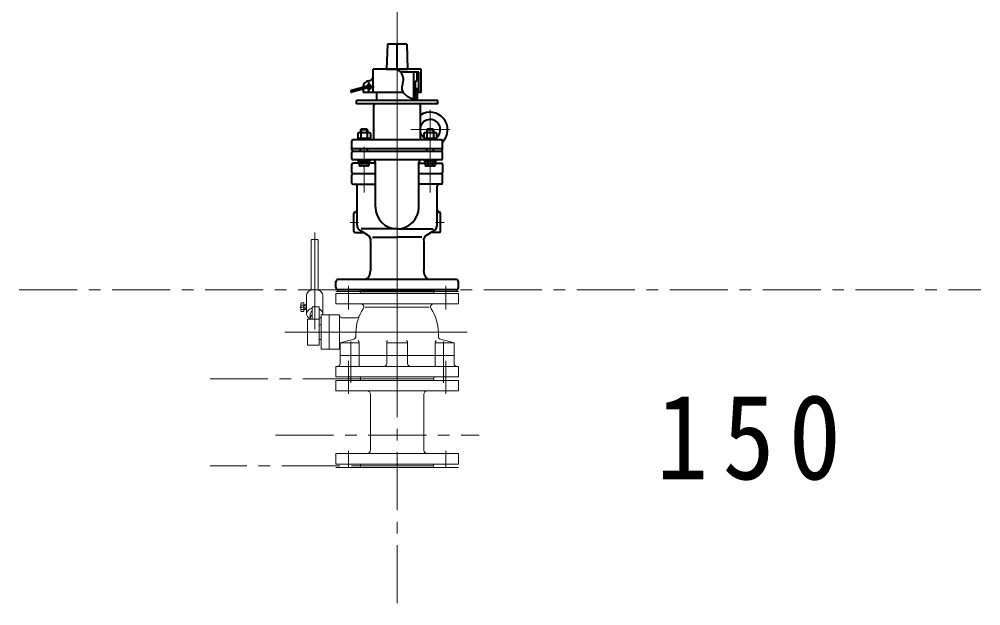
# Model space of a CAD drawing. Units: millimetres at full size, sheet at 1:20; details may follow other scales. Extents: x -5817 to 7940, y -3160 to 3160.
# Drawn here: x 6232 to 7887, y -228 to 782 of the extents above; entities that cross this region are included whole.
import ezdxf

# ---------------------------------------------------------------- set-up
doc = ezdxf.new("R2010")
doc.units = ezdxf.units.MM
doc.header["$LTSCALE"] = 20
doc.linetypes.add('CHAIN1', pattern=[8, 5, -1, 1, -1])
for name, color, linetype, lineweight in [('0-7_TEMP01', 3, 'Continuous', 18), ('0-B_消火栓', 2, 'Continuous', 40), ('1-3_補修弁', 7, 'Continuous', 9), ('1-B_1B', 7, 'Continuous', 9)]:
    doc.layers.add(name, color=color, linetype=linetype, lineweight=lineweight)
doc.styles.add('ＭＳ ゴシック', font='')
doc.styles.get('ＭＳ ゴシック').set_extended_font_data('MS Gothic')

msp = doc.modelspace()

# ---------------------------------------------------------------- linework, layer by layer
at = {"layer": '0-7_TEMP01', "color": 4, "linetype": 'CHAIN1', "lineweight": 9}
for p, q in [((6882.38, 2596.26), (6882.38, -1726.85)), ((6231.72, 315.74), (7887.21, 315.74)), ((6819.88, 162.74), (6560.61, 162.74)), ((6672.69, 65.42), (7023.62, 65.42)), ((6943.84, 12.74), (6560.61, 12.74))]:
    msp.add_line(p, q, dxfattribs=at)
at = {"layer": '0-7_TEMP01'}
for p, q in [((6882.38, 312.74), (6882.38, 738.74)), ((6939.23, 625.92), (6939.23, 483.41)), ((6972.95, 591.79), (6905.81, 591.79)), ((6825.38, 562.25), (6825.38, 483.41)), ((6801.69, 432.05), (6816.06, 432.05)), ((6963.08, 432.05), (6948.7, 432.05)), ((6740.38, 247.3), (6740.38, 414.49)), ((6798.38, 281.74), (6798.38, 322.74)), ((6882.38, 326.63), (6882.38, 142.58)), ((6966.38, 322.74), (6966.38, 281.74)), ((6776.88, 312.74), (6987.88, 312.74)), ((6715.02, 285.88), (6726.38, 285.88)), ((7002.88, 242.74), (6688.99, 242.74)), ((6802.38, 155.74), (6802.38, 227.05)), ((6962.38, 155.74), (6962.38, 227.05)), ((6798.38, 155.74), (6798.38, 193.74)), ((6966.38, 155.74), (6966.38, 193.74)), ((6798.38, 164.74), (6798.38, 136.74)), ((6966.38, 164.74), (6966.38, 136.74)), ((6798.38, 10.74), (6798.38, 38.74)), ((6966.38, 10.74), (6966.38, 38.74))]:
    msp.add_line(p, q, dxfattribs=at)
at = {"layer": '0-B_消火栓'}
for p, q in [((6865.63, 738.74), (6864.31, 695.65)), ((6899.13, 738.74), (6865.63, 738.74)), ((6882.38, 695.74), (6882.38, 738.74)), ((6899.13, 738.74), (6900.46, 695.65)), ((6899.13, 738.74), (6900.46, 695.65)), ((6923.88, 695.65), (6840.88, 695.65)), ((6840.88, 655.65), (6840.88, 695.65)), ((6864.31, 695.74), (6900.46, 695.74)), ((6923.88, 655.65), (6923.88, 695.65)), ((6919.88, 690.65), (6888.34, 690.65)), ((6910.88, 644.68), (6910.88, 690.65)), ((6916.43, 690.65), (6916.63, 690.45)), ((6916.63, 675.35), (6916.63, 690.45)), ((6919.88, 655.65), (6919.88, 690.65)), ((6835.51, 666.09), (6802.01, 657.11)), ((6831.08, 666.46), (6803.81, 659.15)), ((6831.86, 663.56), (6804.58, 656.25)), ((6823.88, 665.65), (6823.88, 664.53)), ((6842.71, 665.65), (6825.11, 665.65)), ((6833.88, 657.79), (6833.88, 673.51)), ((6914.13, 644.26), (6914.13, 675.15)), ((6916.43, 675.15), (6914.13, 675.15)), ((6916.63, 675.35), (6916.43, 675.15)), ((6823.88, 661.42), (6823.88, 655.65)), ((6893.03, 655.65), (6823.88, 655.65)), ((6847.13, 642.15), (6847.13, 655.65)), ((6917.63, 662.15), (6914.13, 662.15)), ((6917.63, 642.15), (6917.63, 662.15)), ((6917.63, 642.15), (6917.63, 655.65)), ((6923.88, 655.65), (6917.63, 655.65)), ((6952.38, 642.15), (6812.38, 642.15)), ((6812.38, 636.15), (6812.38, 642.15)), ((6952.38, 636.15), (6812.38, 636.15)), ((6842.38, 576.96), (6842.38, 634.15)), ((6922.38, 576.96), (6922.38, 634.16)), ((6952.38, 636.15), (6952.38, 642.15)), ((6814.43, 585.66), (6814.43, 577.26)), ((6833.6, 586.46), (6817.17, 586.46)), ((6819.38, 591.46), (6819.38, 586.46)), ((6819.91, 585.66), (6819.91, 577.26)), ((6820.38, 592.46), (6820.38, 586.46)), ((6830.38, 592.46), (6820.38, 592.46)), ((6830.38, 592.46), (6830.38, 586.46)), ((6831.38, 591.46), (6830.38, 592.46)), ((6830.86, 585.66), (6830.86, 577.26)), ((6831.38, 591.46), (6831.38, 586.46)), ((6836.33, 585.66), (6836.33, 577.26)), ((6928.27, 585.66), (6928.27, 577.26)), ((6947.44, 586.46), (6931.01, 586.46)), ((6933.22, 591.46), (6933.22, 586.46)), ((6933.75, 585.66), (6933.75, 577.26)), ((6934.22, 592.46), (6934.22, 586.46)), ((6944.22, 592.46), (6934.22, 592.46)), ((6944.22, 592.46), (6944.22, 586.46)), ((6945.22, 591.46), (6944.22, 592.46)), ((6944.7, 585.66), (6944.7, 577.26)), ((6945.22, 591.46), (6945.22, 586.46)), ((6950.17, 585.66), (6950.17, 577.26)), ((6804.38, 556.96), (6804.38, 571.96)), ((6958.23, 573.96), (6806.38, 573.96)), ((6835.88, 576.46), (6814.88, 576.46)), ((6814.88, 576.46), (6814.88, 573.96)), ((6835.88, 576.46), (6835.88, 573.96)), ((6949.72, 576.46), (6928.72, 576.46)), ((6928.72, 576.46), (6928.72, 573.96)), ((6949.72, 576.46), (6949.72, 573.96)), ((6960.23, 556.96), (6960.23, 571.96)), ((6804.38, 541.96), (6804.38, 552.96)), ((6958.23, 558.96), (6806.38, 558.96)), ((6806.38, 554.96), (6958.23, 554.96)), ((6819.38, 554.96), (6819.38, 558.96)), ((6831.38, 554.96), (6831.38, 558.96)), ((6933.22, 554.96), (6933.22, 558.96)), ((6945.22, 554.96), (6945.22, 558.96)), ((6960.23, 541.96), (6960.23, 552.96)), ((6804.38, 517.79), (6804.38, 531.79)), ((6958.23, 539.96), (6806.38, 539.96)), ((6844.88, 533.79), (6806.38, 533.79)), ((6814.88, 539.96), (6814.88, 537.46)), ((6835.88, 537.46), (6814.88, 537.46)), ((6816.88, 537.46), (6816.88, 530.26)), ((6821.13, 537.46), (6821.13, 530.26)), ((6829.63, 537.46), (6829.63, 530.26)), ((6833.88, 537.46), (6833.88, 530.26)), ((6835.88, 539.96), (6835.88, 537.46)), ((6844.88, 458.06), (6844.88, 534.96)), ((6919.88, 458.23), (6919.88, 534.96)), ((6919.88, 533.79), (6958.23, 533.79)), ((6928.72, 539.96), (6928.72, 537.46)), ((6949.72, 537.46), (6928.72, 537.46)), ((6930.72, 537.46), (6930.72, 530.26)), ((6934.97, 537.46), (6934.97, 530.26)), ((6943.47, 537.46), (6943.47, 530.26)), ((6947.72, 537.46), (6947.72, 530.26)), ((6949.72, 539.96), (6949.72, 537.46)), ((6960.23, 531.79), (6960.23, 517.79)), ((6804.54, 499.79), (6804.54, 513.79)), ((6844.88, 515.79), (6806.38, 515.79)), ((6831.76, 529.46), (6819.01, 529.46)), ((6958.23, 515.79), (6919.88, 515.79)), ((6945.6, 529.46), (6932.85, 529.46)), ((6960.23, 499.79), (6960.23, 513.79)), ((6806.54, 497.79), (6844.88, 497.79)), ((6958.23, 497.79), (6919.88, 497.79)), ((6813.38, 427.37), (6813.38, 494.79)), ((6951.38, 427.37), (6951.38, 494.79)), ((6807.88, 416.55), (6807.88, 447.55)), ((6955.38, 449.55), (6954.88, 449.55)), ((6956.88, 416.55), (6956.88, 447.55)), ((6809.88, 414.55), (6823.02, 414.55)), ((6821.32, 416.15), (6819.12, 417.42)), ((6882.38, 420.73), (6820.45, 420.73)), ((6831.92, 410.02), (6821.32, 416.15)), ((6882.38, 420.73), (6944.32, 420.73)), ((6932.84, 410.02), (6943.45, 416.15)), ((6954.88, 414.55), (6941.75, 414.55)), ((6943.45, 416.15), (6945.65, 417.42)), ((6836.7, 399.23), (6836.7, 348.93)), ((6839.67, 406.37), (6882.38, 406.37)), ((6925.09, 406.37), (6882.38, 406.37)), ((6928.07, 399.23), (6928.07, 348.93)), ((6835.1, 341.61), (6836.7, 348.93)), ((6929.67, 341.61), (6928.07, 348.93)), ((6983.88, 333.74), (6780.87, 333.74)), ((6776.88, 319.74), (6776.88, 329.95)), ((6983.88, 315.74), (6780.88, 315.74)), ((6987.88, 319.74), (6987.88, 329.74)), ((6944.88, 312.74), (6819.88, 312.74))]:
    msp.add_line(p, q, dxfattribs=at)
for points in [[(6831.38, 591.46), (6819.38, 591.46), (6820.38, 592.46)], [(6945.22, 591.46), (6933.22, 591.46), (6934.22, 592.46)]]:
    msp.add_lwpolyline(points, dxfattribs=at)
for centre, radius, start, end in [((6870.17, 675.06), 23.95, 37.40602, 59.32744), ((6832.88, 683.63), 8, 273.185, 0), ((6873.63, 677.32), 19.82, 11.82989, 38.28191), ((6874.05, 678.77), 19.16, 340.48938, 7.85099), ((6833.88, 665.65), 10, 93.185, 180), ((6833.88, 665.65), 4, 217.024, 172.976), ((6831.47, 665.01), 1.5, 285, 105), ((6923.9, 661.1), 33.73, 160.48927, 176.02855), ((6904.32, 664.03), 14.07, 182.40834, 219.66809), ((6804.19, 657.7), 1.5, 105, 285), ((6914.73, 671.88), 27.11, 218.39583, 237.7464), ((6916.54, 674.02), 29.89, 237.00635, 254.54625), ((6844.38, 634.15), 2, 90, 180), ((6916.64, 675.29), 31.14, 254.99564, 271.83385), ((6920.38, 634.15), 2, 0, 90), ((6939.23, 591.79), 30, 314.427, 124.152), ((6939.23, 591.79), 17.5, 308.734, 164.233), ((6817.17, 581.38), 5.08, 57.419, 122.581), ((6825.38, 567.33), 19.14, 73.374, 106.626), ((6833.6, 581.38), 5.08, 57.419, 122.581), ((6939.23, 591.79), 17.5, 195.767, 231.265), ((6931.01, 581.38), 5.08, 57.419, 122.581), ((6939.22, 567.33), 19.14, 73.374, 106.626), ((6947.44, 581.38), 5.08, 57.419, 122.581), ((6806.38, 571.96), 2, 90, 180), ((6817.17, 581.54), 5.08, 237.419, 302.581), ((6825.38, 595.6), 19.14, 253.374, 286.626), ((6833.6, 581.54), 5.08, 237.419, 302.581), ((6839.38, 576.96), 3, 270, 0), ((6925.38, 576.96), 3, 180, 270), ((6931.01, 581.54), 5.08, 237.419, 302.581), ((6939.22, 595.6), 19.14, 253.374, 286.626), ((6947.44, 581.54), 5.08, 237.419, 302.581), ((6958.23, 571.96), 2, 0, 90), ((6806.38, 560.96), 2, 180, 270), ((6806.38, 556.96), 2, 180, 270), ((6806.38, 552.96), 2, 90, 180), ((6958.23, 560.96), 2, 270, 0), ((6958.23, 556.96), 2, 270, 0), ((6958.23, 552.96), 2, 0, 90), ((6806.38, 541.96), 2, 180, 270), ((6806.38, 531.79), 2, 90, 180), ((6819.01, 532.68), 3.22, 228.74, 311.26), ((6825.38, 541.15), 11.69, 248.679, 291.321), ((6831.76, 532.68), 3.22, 228.74, 311.26), ((6839.88, 534.96), 5, 0, 90), ((6924.88, 534.96), 5, 90, 180), ((6932.85, 532.68), 3.22, 228.74, 311.26), ((6939.22, 541.15), 11.69, 248.679, 291.321), ((6945.6, 532.68), 3.22, 228.74, 311.26), ((6958.23, 541.96), 2, 270, 0), ((6958.23, 531.79), 2, 0, 90), ((6806.38, 517.79), 2, 180, 270), ((6806.54, 513.79), 2, 90, 180), ((6958.23, 517.79), 2, 270, 0), ((6958.23, 513.79), 2, 0, 90), ((6806.54, 499.79), 2, 180, 270), ((6810.38, 494.79), 3, 0, 90), ((6954.38, 494.79), 3, 90, 180), ((6958.23, 499.79), 2, 270, 0), ((6809.88, 447.55), 2, 90, 180), ((6809.38, 453.55), 4, 270, 0), ((6882.38, 458.23), 37.5, 180, 0), ((6955.38, 453.55), 4, 180, 270), ((6954.88, 447.55), 2, 0, 90), ((6809.88, 416.55), 2, 180, 270), ((6824.88, 427.37), 11.5, 180, 240), ((6939.88, 427.37), 11.5, 300, 0), ((6954.88, 416.55), 2, 270, 0), ((6826.92, 401.36), 10, 347.697, 60), ((6937.84, 401.36), 10, 120, 192.303), ((6780.88, 329.74), 4, 90, 180), ((6825.33, 343.74), 10, 270, 347.697), ((6939.44, 343.74), 10, 192.303, 270), ((6983.88, 329.74), 4, 0, 90), ((6780.88, 319.74), 4, 180, 270), ((6816.88, 312.74), 3, 0, 90), ((6947.88, 312.74), 3, 90, 180), ((6983.88, 319.74), 4, 270, 0)]:
    msp.add_arc(centre, radius, start, end, dxfattribs=at)
at = {"layer": '1-3_補修弁'}
for p, q in [((6734.38, 401.41), (6734.38, 315.33)), ((6745.38, 402.41), (6735.38, 402.41)), ((6746.38, 401.41), (6746.38, 315.33)), ((6726.38, 274.56), (6726.38, 306.38)), ((6754.38, 274.56), (6754.38, 306.38)), ((6776.88, 309.74), (6987.88, 309.74)), ((6776.88, 291.74), (6776.88, 309.74)), ((6819.88, 312.74), (6944.88, 312.74)), ((6987.88, 309.74), (6987.88, 291.74)), ((6716.38, 291.5), (6716.38, 280.26)), ((6716.96, 289.63), (6721.88, 289.63)), ((6716.96, 282.13), (6721.88, 282.13)), ((6716.98, 293.38), (6721.88, 293.38)), ((6721.88, 293.38), (6721.88, 278.37)), ((6726.38, 289.88), (6721.88, 289.88)), ((6721.88, 288.88), (6726.38, 288.88)), ((6721.88, 282.88), (6726.38, 282.88)), ((6721.88, 281.88), (6726.38, 281.88)), ((6747.88, 286.41), (6735.88, 286.41)), ((6735.88, 265.24), (6735.88, 286.41)), ((6747.88, 286.41), (6747.88, 220.24)), ((6987.88, 291.74), (6776.88, 291.74)), ((6827.38, 286.17), (6937.38, 286.17)), ((6721.88, 278.37), (6716.98, 278.37)), ((6747.88, 265.24), (6727.88, 265.24)), ((6727.88, 265.24), (6727.88, 220.24)), ((6732.88, 274.56), (6732.88, 267.64)), ((6751.38, 272.74), (6751.38, 213.74)), ((6751.38, 272.74), (6783.38, 272.74)), ((6765.38, 213.74), (6765.38, 272.74)), ((6783.38, 213.74), (6783.38, 272.74)), ((6786.38, 267.74), (6812.55, 267.74)), ((6748.38, 255.24), (6748.38, 230.24)), ((6811.38, 235.82), (6811.38, 242.74)), ((6953.38, 235.82), (6953.38, 242.74)), ((6727.88, 220.24), (6747.88, 220.24)), ((6748.38, 230.24), (6747.88, 230.74)), ((6748.38, 230.24), (6751.38, 230.24)), ((6784.38, 224.74), (6784.38, 188.74)), ((6816.81, 224.74), (6816.81, 183.74)), ((6864.38, 224.74), (6900.38, 224.74)), ((6864.38, 188.74), (6864.38, 224.74)), ((6900.38, 188.74), (6900.38, 224.74)), ((6947.95, 224.74), (6980.38, 224.74)), ((6947.95, 224.74), (6947.95, 183.74)), ((6957.09, 230.99), (6980.38, 224.74)), ((6980.38, 188.74), (6980.38, 224.74)), ((6751.38, 213.74), (6784.38, 213.74)), ((6784.38, 202.74), (6980.38, 202.74)), ((6987.88, 183.74), (6776.88, 183.74)), ((6776.88, 165.74), (6776.88, 183.74)), ((6987.88, 165.74), (6987.88, 183.74)), ((6987.88, 165.74), (6776.88, 165.74)), ((6987.88, 159.74), (6776.88, 159.74)), ((6776.88, 159.74), (6776.88, 141.74)), ((6944.88, 162.74), (6819.88, 162.74)), ((6944.88, 162.74), (6819.88, 162.74)), ((6987.88, 141.74), (6987.88, 159.74)), ((6776.88, 141.74), (6987.88, 141.74)), ((6836.38, 135.74), (6836.38, 39.74)), ((6928.38, 135.74), (6928.38, 39.74)), ((6776.88, 33.74), (6987.88, 33.74)), ((6776.88, 15.74), (6776.88, 33.74)), ((6987.88, 33.74), (6987.88, 15.74)), ((6987.88, 15.74), (6776.88, 15.74)), ((6987.88, 9.74), (6776.88, 9.74)), ((6944.88, 12.74), (6819.88, 12.74)), ((6944.88, 12.74), (6819.88, 12.74))]:
    msp.add_line(p, q, dxfattribs=at)
for points in [[(6747.88, 254.74), (6748.38, 255.24), (6751.38, 255.24)], [(6807.67, 230.99), (6784.38, 224.74), (6816.81, 224.74)]]:
    msp.add_lwpolyline(points, dxfattribs=at)
for centre, radius, start, end in [((6735.38, 401.41), 1, 90, 180), ((6745.38, 401.41), 1, 0, 90), ((6739.01, 301.14), 14.93, 109.14369, 124.86798), ((6740.32, 297.38), 18.91, 89.81124, 109.14224), ((6740.44, 297.38), 18.91, 70.85776, 90.18876), ((6741.75, 301.14), 14.93, 55.13203, 70.85632), ((6734.03, 306.29), 7.64, 143.77013, 179.30664), ((6736.69, 304.43), 10.9, 124.74801, 144.15638), ((6744.07, 304.43), 10.9, 35.84361, 55.25198), ((6746.73, 306.29), 7.64, 0.69337, 36.22988), ((6816.88, 312.74), 3, 270, 0), ((6947.88, 312.74), 3, 180, 270), ((6719.67, 291.5), 3.29, 144.992, 214.565), ((6728.8, 285.88), 12.42, 162.412, 197.588), ((6719.67, 280.26), 3.29, 145.435, 215.008), ((6736.69, 272.61), 10.9, 124.74801, 144.15638), ((6739.01, 269.32), 14.93, 109.14369, 124.86798), ((6737.8, 274.19), 9.94, 101.14176, 111.74811), ((6744.16, 273.56), 10.08, 52.6097, 68.33399), ((6744.07, 272.61), 10.9, 35.84361, 55.25198), ((6882.38, 242.74), 71, 145.458, 180), ((6819.3, 286.17), 5.58, 325.458, 90), ((6945.46, 286.17), 5.58, 90, 214.542), ((6882.38, 242.74), 71, 0, 34.542), ((6734.03, 274.47), 7.64, 143.77013, 179.30664), ((6734.03, 274.66), 7.64, 180.69336, 216.22986), ((6736.69, 276.52), 10.9, 215.84364, 235.252), ((6737.31, 276.74), 11.45, 233.33203, 249.05632), ((6736.98, 274.51), 4.09, 143.77013, 179.30664), ((6736.98, 267.59), 4.09, 143.77014, 179.30665), ((6736.98, 267.69), 4.09, 180.69336, 216.22987), ((6738.4, 273.52), 5.84, 124.74801, 144.15638), ((6738.4, 266.6), 5.84, 124.74799, 144.15636), ((6733.76, 265.31), 0.095, 205.74959, 225.15795), ((6738.32, 273.93), 5.45, 116.55794, 126.4811), ((6738.32, 267.01), 5.45, 116.55799, 126.48115), ((6742.07, 279.25), 14.29, 293.98821, 305.06814), ((6748.27, 271.22), 4.17, 298.82431, 318.23267), ((6746.73, 274.47), 7.64, 0.69337, 36.22988), ((6747.28, 274.57), 7.11, 345.10914, 359.9527), ((6786.38, 270.74), 3, 180, 270), ((6812.55, 272.74), 5, 270, 336.75), ((6806.38, 235.82), 5, 285, 0), ((6958.38, 235.82), 5, 180, 255), ((6811.81, 224.74), 5, 0, 47.288), ((6869.38, 224.74), 5, 132.712, 180), ((6895.38, 224.74), 5, 0, 47.288), ((6952.95, 224.74), 5, 132.712, 180), ((6779.38, 188.74), 5, 270, 0), ((6859.38, 188.74), 5, 270, 0), ((6905.38, 188.74), 5, 180, 270), ((6985.38, 188.74), 5, 180, 270), ((6816.88, 162.74), 3, 0, 90), ((6947.88, 162.74), 3, 90, 180), ((6816.88, 162.74), 3, 270, 0), ((6947.88, 162.74), 3, 180, 270), ((6830.38, 135.74), 6, 360, 90), ((6934.38, 135.74), 6, 90, 180), ((6830.38, 39.74), 6, 270, 0), ((6934.38, 39.74), 6, 180, 270), ((6816.88, 12.74), 3, 0, 90), ((6816.88, 12.74), 3, 270, 0), ((6947.88, 12.74), 3, 90, 180), ((6947.88, 12.74), 3, 180, 270)]:
    msp.add_arc(centre, radius, start, end, dxfattribs=at)

# ---------------------------------------------------------------- texts
at = {"layer": '1-B_1B', "insert": (7328.59, -12.96), "char_height": 146.6, "attachment_point": 7, "style": 'ＭＳ ゴシック'}
msp.add_mtext('\\T1.27;\\W0.9;150', dxfattribs=at)

doc.saveas('drawing.dxf')
